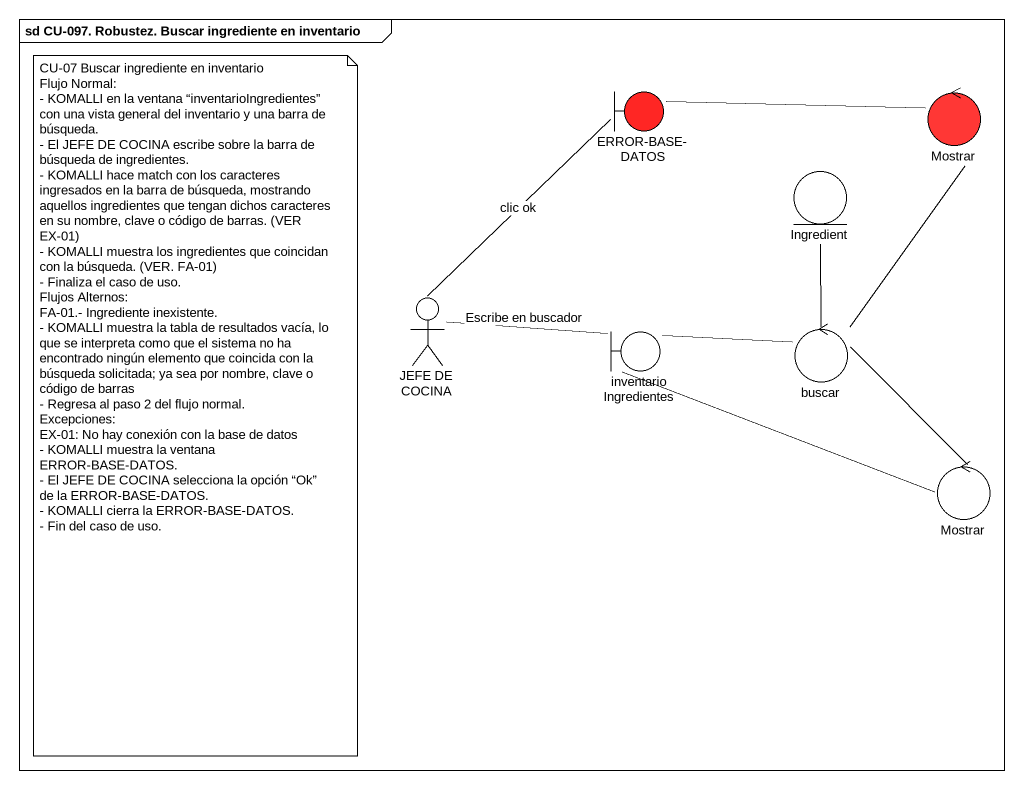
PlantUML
@startuml
mainframe sd CU-097. Robustez. Buscar ingrediente en inventario
boundary "ERROR-BASE-DATOS" as ERROR_BASE_DATOS #FF2624
control Mostrar #FF3735
entity Ingredient
actor "JEFE DE COCINA" as JEFE_DE_COCINA
boundary inventarioIngredientes
control buscar
control "Mostrar" as Mostrar_2
Mostrar -left- ERROR_BASE_DATOS
JEFE_DE_COCINA -up- ERROR_BASE_DATOS : clic ok
JEFE_DE_COCINA -right- inventarioIngredientes : Escribe en buscador
inventarioIngredientes -right- buscar
buscar -up- Mostrar
buscar -up- Ingredient
buscar -- Mostrar_2
Mostrar_2 -left- inventarioIngredientes
note as N1
  CU-07 Buscar ingrediente en inventario
  Flujo Normal:
  - KOMALLI en la ventana “inventarioIngredientes” con una vista general del inventario y una barra de búsqueda.
  - El JEFE DE COCINA escribe sobre la barra de búsqueda de ingredientes.
  - KOMALLI hace match con los caracteres ingresados en la barra de búsqueda, mostrando aquellos ingredientes que tengan dichos caracteres en su nombre, clave o código de barras. (VER EX-01)
  - KOMALLI muestra los ingredientes que coincidan con la búsqueda. (VER. FA-01)
  - Finaliza el caso de uso.
  Flujos Alternos:
  FA-01.- Ingrediente inexistente.
  - KOMALLI muestra la tabla de resultados vacía, lo que se interpreta como que el sistema no ha encontrado ningún elemento que coincida con la búsqueda solicitada; ya sea por nombre, clave o código de barras
  - Regresa al paso 2 del flujo normal.
  Excepciones:
  EX-01: No hay conexión con la base de datos
  - KOMALLI muestra la ventana ERROR-BASE-DATOS.
  - El JEFE DE COCINA selecciona la opción “Ok” de la ERROR-BASE-DATOS.
  - KOMALLI cierra la ERROR-BASE-DATOS.
  - Fin del caso de uso.
end note
@enduml
